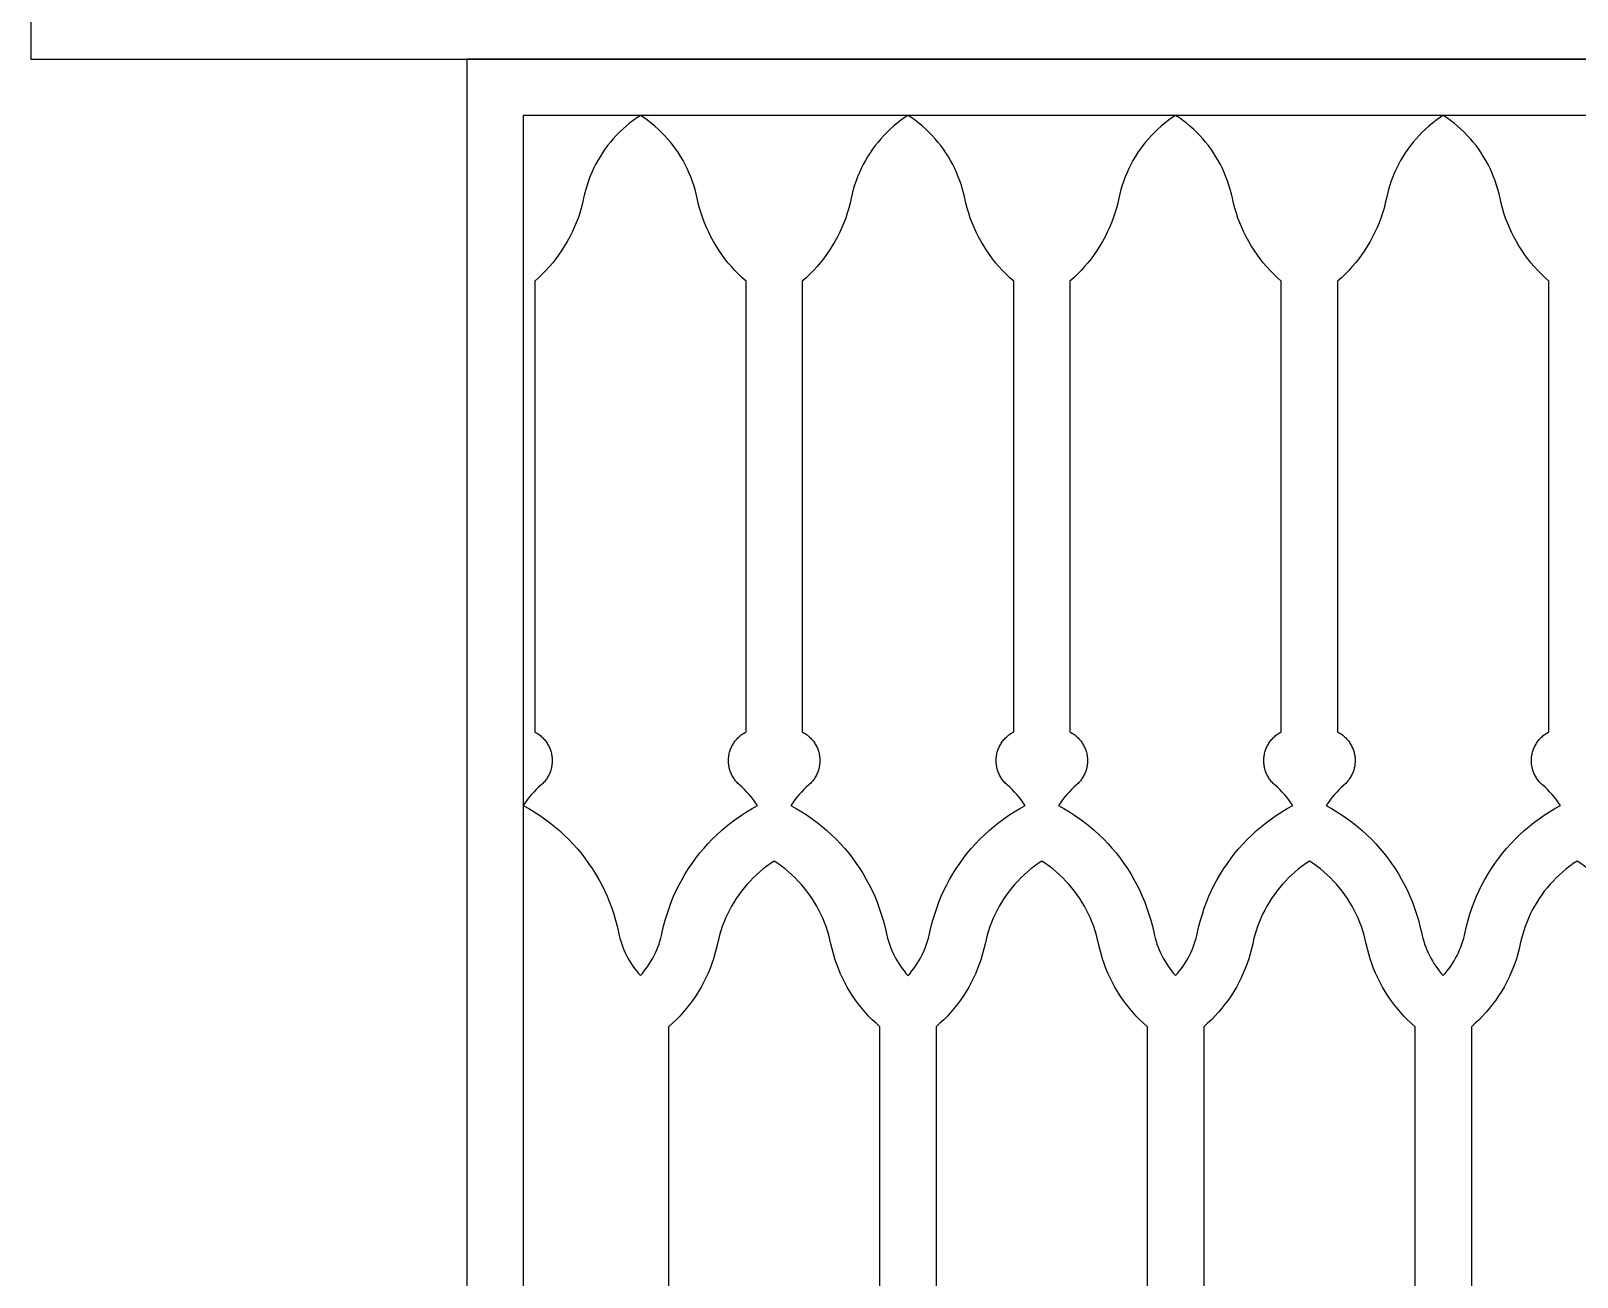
# Model space of a CAD drawing. Header units: millimetres. Extents: x 4241 to 4790, y 640 to 1600.
# Drawn here: x 4240.6 to 4515.2, y 860.8 to 1082.1 of the extents above; entities that cross this region are included whole.
import ezdxf

# ---------------------------------------------------------------- set-up
doc = ezdxf.new("R2010")
doc.units = ezdxf.units.MM
doc.layers.add('Layer 05', color=12, linetype='Continuous', true_color=0xde0000)

msp = doc.modelspace()

# ---------------------------------------------------------------- linework, layer by layer
at = {"layer": 'Layer 05'}
for points in [[(4240.62, 1077.15), (4789.85, 1077.15), (4789.85, 1600.32), (4240.62, 1600.32)], [(4318.05, 639.54), (4712.42, 639.54), (4712.42, 1077.15), (4318.05, 1077.15)], [(4328.05, 649.54), (4702.42, 649.54), (4702.42, 1067.15), (4328.05, 1067.15)]]:
    msp.add_lwpolyline(points, close=True, dxfattribs=at)
for points in [[(4348.87, 1067.15), (4348.21, 1066.7), (4347.56, 1066.24), (4346.93, 1065.75), (4346.32, 1065.24), (4345.73, 1064.71), (4345.15, 1064.16), (4344.59, 1063.59), (4344.06, 1063.01), (4343.54, 1062.4), (4343.05, 1061.78), (4342.58, 1061.14), (4342.13, 1060.48), (4341.7, 1059.81), (4341.29, 1059.12), (4340.91, 1058.42), (4340.56, 1057.71), (4340.23, 1056.99), (4339.92, 1056.25), (4339.64, 1055.51), (4339.39, 1054.76), (4339.16, 1053.99), (4338.96, 1053.22), (4338.78, 1052.45)], [(4358.95, 1052.45), (4358.77, 1053.22), (4358.57, 1053.99), (4358.34, 1054.76), (4358.09, 1055.51), (4357.81, 1056.25), (4357.5, 1056.99), (4357.17, 1057.71), (4356.82, 1058.42), (4356.44, 1059.12), (4356.03, 1059.81), (4355.61, 1060.48), (4355.16, 1061.14), (4354.68, 1061.78), (4354.19, 1062.4), (4353.67, 1063.01), (4353.14, 1063.59), (4352.58, 1064.16), (4352.01, 1064.71), (4351.41, 1065.24), (4350.8, 1065.75), (4350.17, 1066.24), (4349.53, 1066.7), (4348.87, 1067.15)], [(4396.4, 1067.15), (4395.74, 1066.7), (4395.09, 1066.24), (4394.47, 1065.75), (4393.85, 1065.24), (4393.26, 1064.71), (4392.68, 1064.16), (4392.13, 1063.59), (4391.59, 1063.01), (4391.08, 1062.4), (4390.58, 1061.78), (4390.11, 1061.14), (4389.66, 1060.48), (4389.23, 1059.81), (4388.83, 1059.12), (4388.45, 1058.42), (4388.09, 1057.71), (4387.76, 1056.99), (4387.46, 1056.25), (4387.18, 1055.51), (4386.92, 1054.76), (4386.69, 1053.99), (4386.49, 1053.22), (4386.32, 1052.45)], [(4406.48, 1052.45), (4406.31, 1053.22), (4406.11, 1053.99), (4405.88, 1054.76), (4405.62, 1055.51), (4405.34, 1056.25), (4405.04, 1056.99), (4404.71, 1057.71), (4404.35, 1058.42), (4403.97, 1059.12), (4403.57, 1059.81), (4403.14, 1060.48), (4402.69, 1061.14), (4402.22, 1061.78), (4401.72, 1062.4), (4401.21, 1063.01), (4400.67, 1063.59), (4400.12, 1064.16), (4399.54, 1064.71), (4398.95, 1065.24), (4398.34, 1065.75), (4397.71, 1066.24), (4397.06, 1066.7), (4396.4, 1067.15)], [(4443.93, 1067.15), (4443.27, 1066.7), (4442.63, 1066.24), (4442, 1065.75), (4441.39, 1065.24), (4440.79, 1064.71), (4440.22, 1064.16), (4439.66, 1063.59), (4439.13, 1063.01), (4438.61, 1062.4), (4438.12, 1061.78), (4437.64, 1061.14), (4437.19, 1060.48), (4436.77, 1059.81), (4436.36, 1059.12), (4435.98, 1058.42), (4435.63, 1057.71), (4435.3, 1056.99), (4434.99, 1056.25), (4434.71, 1055.51), (4434.46, 1054.76), (4434.23, 1053.99), (4434.03, 1053.22), (4433.85, 1052.45)], [(4454.02, 1052.45), (4453.84, 1053.22), (4453.64, 1053.99), (4453.41, 1054.76), (4453.16, 1055.51), (4452.88, 1056.25), (4452.57, 1056.99), (4452.24, 1057.71), (4451.89, 1058.42), (4451.51, 1059.12), (4451.1, 1059.81), (4450.67, 1060.48), (4450.22, 1061.14), (4449.75, 1061.78), (4449.26, 1062.4), (4448.74, 1063.01), (4448.21, 1063.59), (4447.65, 1064.16), (4447.08, 1064.71), (4446.48, 1065.24), (4445.87, 1065.75), (4445.24, 1066.24), (4444.6, 1066.7), (4443.93, 1067.15)], [(4491.47, 1067.15), (4490.81, 1066.7), (4490.16, 1066.24), (4489.53, 1065.75), (4488.92, 1065.24), (4488.33, 1064.71), (4487.75, 1064.16), (4487.2, 1063.59), (4486.66, 1063.01), (4486.15, 1062.4), (4485.65, 1061.78), (4485.18, 1061.14), (4484.73, 1060.48), (4484.3, 1059.81), (4483.9, 1059.12), (4483.52, 1058.42), (4483.16, 1057.71), (4482.83, 1056.99), (4482.53, 1056.25), (4482.24, 1055.51), (4481.99, 1054.76), (4481.76, 1053.99), (4481.56, 1053.22), (4481.38, 1052.45)], [(4501.55, 1052.45), (4501.38, 1053.22), (4501.18, 1053.99), (4500.95, 1054.76), (4500.69, 1055.51), (4500.41, 1056.25), (4500.11, 1056.99), (4499.78, 1057.71), (4499.42, 1058.42), (4499.04, 1059.12), (4498.64, 1059.81), (4498.21, 1060.48), (4497.76, 1061.14), (4497.29, 1061.78), (4496.79, 1062.4), (4496.28, 1063.01), (4495.74, 1063.59), (4495.18, 1064.16), (4494.61, 1064.71), (4494.02, 1065.24), (4493.4, 1065.75), (4492.77, 1066.24), (4492.13, 1066.7), (4491.47, 1067.15)], [(4338.78, 1052.45), (4338.58, 1051.55), (4338.35, 1050.67), (4338.09, 1049.79), (4337.79, 1048.92), (4337.47, 1048.06), (4337.12, 1047.22), (4336.74, 1046.38), (4336.33, 1045.56), (4335.89, 1044.76), (4335.42, 1043.97), (4334.93, 1043.2), (4334.41, 1042.44), (4333.87, 1041.7), (4333.3, 1040.99), (4332.7, 1040.29), (4332.09, 1039.61), (4331.45, 1038.96), (4330.78, 1038.32), (4330.1, 1037.71)], [(4367.63, 1037.71), (4366.95, 1038.32), (4366.29, 1038.96), (4365.65, 1039.61), (4365.03, 1040.29), (4364.43, 1040.99), (4363.86, 1041.7), (4363.32, 1042.44), (4362.8, 1043.2), (4362.31, 1043.97), (4361.84, 1044.76), (4361.41, 1045.56), (4361, 1046.38), (4360.62, 1047.22), (4360.26, 1048.06), (4359.94, 1048.92), (4359.65, 1049.79), (4359.38, 1050.67), (4359.15, 1051.55), (4358.95, 1052.45)], [(4386.32, 1052.45), (4386.11, 1051.55), (4385.88, 1050.67), (4385.62, 1049.79), (4385.33, 1048.92), (4385, 1048.06), (4384.65, 1047.22), (4384.27, 1046.38), (4383.86, 1045.56), (4383.42, 1044.76), (4382.96, 1043.97), (4382.46, 1043.2), (4381.95, 1042.44), (4381.4, 1041.7), (4380.83, 1040.99), (4380.24, 1040.29), (4379.62, 1039.61), (4378.98, 1038.96), (4378.32, 1038.32), (4377.63, 1037.71)], [(4415.17, 1037.71), (4414.48, 1038.32), (4413.82, 1038.96), (4413.18, 1039.61), (4412.56, 1040.29), (4411.97, 1040.99), (4411.4, 1041.7), (4410.85, 1042.44), (4410.34, 1043.2), (4409.84, 1043.97), (4409.38, 1044.76), (4408.94, 1045.56), (4408.53, 1046.38), (4408.15, 1047.22), (4407.8, 1048.06), (4407.47, 1048.92), (4407.18, 1049.79), (4406.92, 1050.67), (4406.69, 1051.55), (4406.48, 1052.45)], [(4433.85, 1052.45), (4433.65, 1051.55), (4433.42, 1050.67), (4433.15, 1049.79), (4432.86, 1048.92), (4432.54, 1048.06), (4432.19, 1047.22), (4431.8, 1046.38), (4431.39, 1045.56), (4430.96, 1044.76), (4430.49, 1043.97), (4430, 1043.2), (4429.48, 1042.44), (4428.94, 1041.7), (4428.37, 1040.99), (4427.77, 1040.29), (4427.16, 1039.61), (4426.51, 1038.96), (4425.85, 1038.32), (4425.17, 1037.71)], [(4462.7, 1037.71), (4462.02, 1038.32), (4461.35, 1038.96), (4460.71, 1039.61), (4460.1, 1040.29), (4459.5, 1040.99), (4458.93, 1041.7), (4458.39, 1042.44), (4457.87, 1043.2), (4457.38, 1043.97), (4456.91, 1044.76), (4456.47, 1045.56), (4456.06, 1046.38), (4455.68, 1047.22), (4455.33, 1048.06), (4455.01, 1048.92), (4454.72, 1049.79), (4454.45, 1050.67), (4454.22, 1051.55), (4454.02, 1052.45)], [(4481.38, 1052.45), (4481.18, 1051.55), (4480.95, 1050.67), (4480.69, 1049.79), (4480.39, 1048.92), (4480.07, 1048.06), (4479.72, 1047.22), (4479.34, 1046.38), (4478.93, 1045.56), (4478.49, 1044.76), (4478.03, 1043.97), (4477.53, 1043.2), (4477.01, 1042.44), (4476.47, 1041.7), (4475.9, 1040.99), (4475.31, 1040.29), (4474.69, 1039.61), (4474.05, 1038.96), (4473.39, 1038.32), (4472.7, 1037.71)], [(4510.24, 1037.71), (4509.55, 1038.32), (4508.89, 1038.96), (4508.25, 1039.61), (4507.63, 1040.29), (4507.04, 1040.99), (4506.47, 1041.7), (4505.92, 1042.44), (4505.4, 1043.2), (4504.91, 1043.97), (4504.45, 1044.76), (4504.01, 1045.56), (4503.6, 1046.38), (4503.22, 1047.22), (4502.87, 1048.06), (4502.54, 1048.92), (4502.25, 1049.79), (4501.99, 1050.67), (4501.75, 1051.55), (4501.55, 1052.45)], [(4330.1, 1037.71), (4330.1, 997.68), (4330.1, 957.65)], [(4367.63, 957.65), (4367.63, 997.68), (4367.63, 1037.71)], [(4377.63, 1037.71), (4377.63, 997.68), (4377.63, 957.65)], [(4415.17, 957.65), (4415.17, 997.68), (4415.17, 1037.71)], [(4425.17, 1037.71), (4425.17, 997.68), (4425.17, 957.65)], [(4462.7, 957.65), (4462.7, 997.68), (4462.7, 1037.71)], [(4472.7, 1037.71), (4472.7, 997.68), (4472.7, 957.65)], [(4510.24, 957.65), (4510.24, 997.68), (4510.24, 1037.71)], [(4330.1, 957.65), (4330.27, 957.56), (4330.45, 957.46), (4330.62, 957.35), (4330.78, 957.24), (4330.94, 957.12), (4331.1, 957), (4331.25, 956.87), (4331.4, 956.74), (4331.54, 956.6), (4331.68, 956.45), (4331.82, 956.31), (4331.94, 956.15), (4332.07, 956), (4332.18, 955.83), (4332.29, 955.67), (4332.4, 955.5), (4332.5, 955.33), (4332.59, 955.15), (4332.68, 954.97), (4332.76, 954.79), (4332.84, 954.6), (4332.9, 954.42), (4332.97, 954.23), (4333.02, 954.04), (4333.07, 953.84), (4333.11, 953.65), (4333.14, 953.45), (4333.17, 953.25), (4333.19, 953.06), (4333.21, 952.86), (4333.21, 952.66), (4333.21, 952.46), (4333.21, 952.26), (4333.19, 952.06), (4333.17, 951.86), (4333.14, 951.66), (4333.11, 951.47), (4333.07, 951.27), (4333.02, 951.08), (4332.96, 950.89), (4332.9, 950.7), (4332.84, 950.51), (4332.76, 950.33), (4332.68, 950.14), (4332.59, 949.96), (4332.5, 949.79), (4332.4, 949.62), (4332.29, 949.45), (4332.18, 949.28), (4332.06, 949.12), (4331.94, 948.96), (4331.81, 948.81), (4331.68, 948.66), (4331.54, 948.52), (4331.4, 948.38), (4331.25, 948.25)], [(4366.48, 948.25), (4366.33, 948.38), (4366.19, 948.52), (4366.05, 948.66), (4365.92, 948.81), (4365.79, 948.96), (4365.67, 949.12), (4365.55, 949.28), (4365.44, 949.45), (4365.33, 949.62), (4365.23, 949.79), (4365.14, 949.96), (4365.05, 950.14), (4364.97, 950.33), (4364.9, 950.51), (4364.83, 950.7), (4364.77, 950.89), (4364.71, 951.08), (4364.66, 951.27), (4364.62, 951.47), (4364.59, 951.66), (4364.56, 951.86), (4364.54, 952.06), (4364.53, 952.26), (4364.52, 952.46), (4364.52, 952.66), (4364.53, 952.86), (4364.54, 953.06), (4364.56, 953.25), (4364.59, 953.45), (4364.62, 953.65), (4364.66, 953.84), (4364.71, 954.04), (4364.77, 954.23), (4364.83, 954.42), (4364.9, 954.6), (4364.97, 954.79), (4365.05, 954.97), (4365.14, 955.15), (4365.23, 955.33), (4365.33, 955.5), (4365.44, 955.67), (4365.55, 955.83), (4365.67, 956), (4365.79, 956.15), (4365.92, 956.31), (4366.05, 956.45), (4366.19, 956.6), (4366.33, 956.74), (4366.48, 956.87), (4366.63, 957), (4366.79, 957.12), (4366.95, 957.24), (4367.12, 957.35), (4367.28, 957.46), (4367.46, 957.56), (4367.63, 957.65)], [(4377.63, 957.65), (4377.81, 957.56), (4377.98, 957.46), (4378.15, 957.35), (4378.32, 957.24), (4378.48, 957.12), (4378.63, 957), (4378.79, 956.87), (4378.93, 956.74), (4379.08, 956.6), (4379.22, 956.45), (4379.35, 956.31), (4379.48, 956.15), (4379.6, 956), (4379.72, 955.83), (4379.83, 955.67), (4379.93, 955.5), (4380.03, 955.33), (4380.13, 955.15), (4380.21, 954.97), (4380.3, 954.79), (4380.37, 954.6), (4380.44, 954.42), (4380.5, 954.23), (4380.55, 954.04), (4380.6, 953.84), (4380.64, 953.65), (4380.68, 953.45), (4380.71, 953.25), (4380.73, 953.06), (4380.74, 952.86), (4380.75, 952.66), (4380.75, 952.46), (4380.74, 952.26), (4380.73, 952.06), (4380.71, 951.86), (4380.68, 951.66), (4380.64, 951.47), (4380.6, 951.27), (4380.55, 951.08), (4380.5, 950.89), (4380.44, 950.7), (4380.37, 950.51), (4380.29, 950.33), (4380.21, 950.14), (4380.13, 949.96), (4380.03, 949.79), (4379.93, 949.62), (4379.83, 949.45), (4379.72, 949.28), (4379.6, 949.12), (4379.48, 948.96), (4379.35, 948.81), (4379.22, 948.66), (4379.08, 948.52), (4378.93, 948.38), (4378.79, 948.25)], [(4414.02, 948.25), (4413.87, 948.38), (4413.72, 948.52), (4413.59, 948.66), (4413.45, 948.81), (4413.32, 948.96), (4413.2, 949.12), (4413.08, 949.28), (4412.97, 949.45), (4412.87, 949.62), (4412.77, 949.79), (4412.67, 949.96), (4412.59, 950.14), (4412.51, 950.33), (4412.43, 950.51), (4412.36, 950.7), (4412.3, 950.89), (4412.25, 951.08), (4412.2, 951.27), (4412.16, 951.47), (4412.12, 951.66), (4412.09, 951.86), (4412.07, 952.06), (4412.06, 952.26), (4412.05, 952.46), (4412.05, 952.66), (4412.06, 952.86), (4412.07, 953.06), (4412.09, 953.25), (4412.12, 953.45), (4412.16, 953.65), (4412.2, 953.84), (4412.25, 954.04), (4412.3, 954.23), (4412.36, 954.42), (4412.43, 954.6), (4412.51, 954.79), (4412.59, 954.97), (4412.67, 955.15), (4412.77, 955.33), (4412.87, 955.5), (4412.97, 955.67), (4413.08, 955.83), (4413.2, 956), (4413.32, 956.15), (4413.45, 956.31), (4413.58, 956.45), (4413.72, 956.6), (4413.87, 956.74), (4414.01, 956.87), (4414.17, 957), (4414.32, 957.12), (4414.48, 957.24), (4414.65, 957.35), (4414.82, 957.46), (4414.99, 957.56), (4415.17, 957.65)], [(4425.17, 957.65), (4425.34, 957.56), (4425.52, 957.46), (4425.68, 957.35), (4425.85, 957.24), (4426.01, 957.12), (4426.17, 957), (4426.32, 956.87), (4426.47, 956.74), (4426.61, 956.6), (4426.75, 956.45), (4426.88, 956.31), (4427.01, 956.15), (4427.13, 956), (4427.25, 955.83), (4427.36, 955.67), (4427.47, 955.5), (4427.57, 955.33), (4427.66, 955.15), (4427.75, 954.97), (4427.83, 954.79), (4427.9, 954.6), (4427.97, 954.42), (4428.03, 954.23), (4428.09, 954.04), (4428.14, 953.84), (4428.18, 953.65), (4428.21, 953.45), (4428.24, 953.25), (4428.26, 953.06), (4428.27, 952.86), (4428.28, 952.66), (4428.28, 952.46), (4428.27, 952.26), (4428.26, 952.06), (4428.24, 951.86), (4428.21, 951.66), (4428.18, 951.47), (4428.14, 951.27), (4428.09, 951.08), (4428.03, 950.89), (4427.97, 950.7), (4427.9, 950.51), (4427.83, 950.33), (4427.75, 950.14), (4427.66, 949.96), (4427.57, 949.79), (4427.47, 949.62), (4427.36, 949.45), (4427.25, 949.28), (4427.13, 949.12), (4427.01, 948.96), (4426.88, 948.81), (4426.75, 948.66), (4426.61, 948.52), (4426.47, 948.38), (4426.32, 948.25)], [(4461.55, 948.25), (4461.4, 948.38), (4461.26, 948.52), (4461.12, 948.66), (4460.99, 948.81), (4460.86, 948.96), (4460.74, 949.12), (4460.62, 949.28), (4460.51, 949.45), (4460.4, 949.62), (4460.3, 949.79), (4460.21, 949.96), (4460.12, 950.14), (4460.04, 950.33), (4459.97, 950.51), (4459.9, 950.7), (4459.84, 950.89), (4459.78, 951.08), (4459.73, 951.27), (4459.69, 951.47), (4459.66, 951.66), (4459.63, 951.86), (4459.61, 952.06), (4459.59, 952.26), (4459.59, 952.46), (4459.59, 952.66), (4459.59, 952.86), (4459.61, 953.06), (4459.63, 953.25), (4459.66, 953.45), (4459.69, 953.65), (4459.73, 953.84), (4459.78, 954.04), (4459.84, 954.23), (4459.9, 954.42), (4459.96, 954.6), (4460.04, 954.79), (4460.12, 954.97), (4460.21, 955.15), (4460.3, 955.33), (4460.4, 955.5), (4460.51, 955.67), (4460.62, 955.83), (4460.73, 956), (4460.86, 956.15), (4460.99, 956.31), (4461.12, 956.45), (4461.26, 956.6), (4461.4, 956.74), (4461.55, 956.87), (4461.7, 957), (4461.86, 957.12), (4462.02, 957.24), (4462.18, 957.35), (4462.35, 957.46), (4462.53, 957.56), (4462.7, 957.65)], [(4472.7, 957.65), (4472.88, 957.56), (4473.05, 957.46), (4473.22, 957.35), (4473.38, 957.24), (4473.55, 957.12), (4473.7, 957), (4473.85, 956.87), (4474, 956.74), (4474.15, 956.6), (4474.28, 956.45), (4474.42, 956.31), (4474.55, 956.15), (4474.67, 956), (4474.79, 955.83), (4474.9, 955.67), (4475, 955.5), (4475.1, 955.33), (4475.2, 955.15), (4475.28, 954.97), (4475.36, 954.79), (4475.44, 954.6), (4475.51, 954.42), (4475.57, 954.23), (4475.62, 954.04), (4475.67, 953.84), (4475.71, 953.65), (4475.75, 953.45), (4475.77, 953.25), (4475.8, 953.06), (4475.81, 952.86), (4475.82, 952.66), (4475.82, 952.46), (4475.81, 952.26), (4475.79, 952.06), (4475.77, 951.86), (4475.75, 951.66), (4475.71, 951.47), (4475.67, 951.27), (4475.62, 951.08), (4475.57, 950.89), (4475.51, 950.7), (4475.44, 950.51), (4475.36, 950.33), (4475.28, 950.14), (4475.19, 949.96), (4475.1, 949.79), (4475, 949.62), (4474.9, 949.45), (4474.78, 949.28), (4474.67, 949.12), (4474.54, 948.96), (4474.42, 948.81), (4474.28, 948.66), (4474.14, 948.52), (4474, 948.38), (4473.85, 948.25)], [(4509.08, 948.25), (4508.94, 948.38), (4508.79, 948.52), (4508.65, 948.66), (4508.52, 948.81), (4508.39, 948.96), (4508.27, 949.12), (4508.15, 949.28), (4508.04, 949.45), (4507.94, 949.62), (4507.84, 949.79), (4507.74, 949.96), (4507.66, 950.14), (4507.57, 950.33), (4507.5, 950.51), (4507.43, 950.7), (4507.37, 950.89), (4507.32, 951.08), (4507.27, 951.27), (4507.23, 951.47), (4507.19, 951.66), (4507.16, 951.86), (4507.14, 952.06), (4507.13, 952.26), (4507.12, 952.46), (4507.12, 952.66), (4507.13, 952.86), (4507.14, 953.06), (4507.16, 953.25), (4507.19, 953.45), (4507.23, 953.65), (4507.27, 953.84), (4507.31, 954.04), (4507.37, 954.23), (4507.43, 954.42), (4507.5, 954.6), (4507.57, 954.79), (4507.65, 954.97), (4507.74, 955.15), (4507.84, 955.33), (4507.94, 955.5), (4508.04, 955.67), (4508.15, 955.83), (4508.27, 956), (4508.39, 956.15), (4508.52, 956.31), (4508.65, 956.45), (4508.79, 956.6), (4508.93, 956.74), (4509.08, 956.87), (4509.24, 957), (4509.39, 957.12), (4509.55, 957.24), (4509.72, 957.35), (4509.89, 957.46), (4510.06, 957.56), (4510.24, 957.65)], [(4331.25, 948.25), (4330.8, 947.84), (4330.36, 947.41), (4329.93, 946.98), (4329.53, 946.52), (4329.13, 946.06), (4328.75, 945.58), (4328.39, 945.09), (4328.05, 944.58)], [(4369.68, 944.58), (4369.34, 945.09), (4368.98, 945.58), (4368.6, 946.06), (4368.21, 946.52), (4367.8, 946.98), (4367.37, 947.41), (4366.93, 947.84), (4366.48, 948.25)], [(4378.79, 948.25), (4378.33, 947.84), (4377.89, 947.41), (4377.47, 946.98), (4377.06, 946.52), (4376.67, 946.06), (4376.29, 945.58), (4375.93, 945.09), (4375.58, 944.58)], [(4417.22, 944.58), (4416.87, 945.09), (4416.51, 945.58), (4416.13, 946.06), (4415.74, 946.52), (4415.33, 946.98), (4414.91, 947.41), (4414.47, 947.84), (4414.02, 948.25)], [(4426.32, 948.25), (4425.87, 947.84), (4425.43, 947.41), (4425, 946.98), (4424.59, 946.52), (4424.2, 946.06), (4423.82, 945.58), (4423.46, 945.09), (4423.12, 944.58)], [(4464.75, 944.58), (4464.41, 945.09), (4464.05, 945.58), (4463.67, 946.06), (4463.28, 946.52), (4462.87, 946.98), (4462.44, 947.41), (4462, 947.84), (4461.55, 948.25)], [(4473.85, 948.25), (4473.4, 947.84), (4472.96, 947.41), (4472.54, 946.98), (4472.13, 946.52), (4471.73, 946.06), (4471.36, 945.58), (4471, 945.09), (4470.65, 944.58)], [(4512.29, 944.58), (4511.94, 945.09), (4511.58, 945.58), (4511.2, 946.06), (4510.81, 946.52), (4510.4, 946.98), (4509.98, 947.41), (4509.54, 947.84), (4509.08, 948.25)], [(4328.05, 944.58), (4329.03, 944.04), (4329.99, 943.47), (4330.93, 942.86), (4331.85, 942.23), (4332.75, 941.56), (4333.63, 940.86), (4334.48, 940.14), (4335.3, 939.38), (4336.1, 938.6), (4336.88, 937.79), (4337.62, 936.96), (4338.34, 936.1), (4339.03, 935.21), (4339.68, 934.31), (4340.31, 933.38), (4340.91, 932.43), (4341.47, 931.47), (4342, 930.48), (4342.49, 929.48), (4342.95, 928.46), (4343.38, 927.42), (4343.77, 926.37), (4344.13, 925.31), (4344.44, 924.24), (4344.73, 923.16), (4344.97, 922.07)], [(4352.76, 922.07), (4353, 923.16), (4353.29, 924.24), (4353.61, 925.31), (4353.96, 926.37), (4354.35, 927.42), (4354.78, 928.46), (4355.24, 929.48), (4355.74, 930.48), (4356.27, 931.47), (4356.83, 932.43), (4357.42, 933.38), (4358.05, 934.31), (4358.7, 935.21), (4359.39, 936.1), (4360.11, 936.96), (4360.85, 937.79), (4361.63, 938.6), (4362.43, 939.38), (4363.25, 940.14), (4364.11, 940.86), (4364.98, 941.56), (4365.88, 942.23), (4366.8, 942.86), (4367.74, 943.47), (4368.7, 944.04), (4369.68, 944.58)], [(4375.58, 944.58), (4376.56, 944.04), (4377.52, 943.47), (4378.47, 942.86), (4379.39, 942.23), (4380.29, 941.56), (4381.16, 940.86), (4382.01, 940.14), (4382.84, 939.38), (4383.64, 938.6), (4384.41, 937.79), (4385.16, 936.96), (4385.87, 936.1), (4386.56, 935.21), (4387.22, 934.31), (4387.84, 933.38), (4388.44, 932.43), (4389, 931.47), (4389.53, 930.48), (4390.03, 929.48), (4390.49, 928.46), (4390.91, 927.42), (4391.3, 926.37), (4391.66, 925.31), (4391.98, 924.24), (4392.26, 923.16), (4392.51, 922.07)], [(4400.29, 922.07), (4400.54, 923.16), (4400.82, 924.24), (4401.14, 925.31), (4401.5, 926.37), (4401.89, 927.42), (4402.31, 928.46), (4402.78, 929.48), (4403.27, 930.48), (4403.8, 931.47), (4404.36, 932.43), (4404.96, 933.38), (4405.58, 934.31), (4406.24, 935.21), (4406.93, 936.1), (4407.64, 936.96), (4408.39, 937.79), (4409.16, 938.6), (4409.96, 939.38), (4410.79, 940.14), (4411.64, 940.86), (4412.52, 941.56), (4413.41, 942.23), (4414.33, 942.86), (4415.28, 943.47), (4416.24, 944.04), (4417.22, 944.58)], [(4423.12, 944.58), (4424.1, 944.04), (4425.06, 943.47), (4426, 942.86), (4426.92, 942.23), (4427.82, 941.56), (4428.69, 940.86), (4429.55, 940.14), (4430.37, 939.38), (4431.17, 938.6), (4431.95, 937.79), (4432.69, 936.96), (4433.41, 936.1), (4434.1, 935.21), (4434.75, 934.31), (4435.38, 933.38), (4435.97, 932.43), (4436.54, 931.47), (4437.06, 930.48), (4437.56, 929.48), (4438.02, 928.46), (4438.45, 927.42), (4438.84, 926.37), (4439.19, 925.31), (4439.51, 924.24), (4439.8, 923.16), (4440.04, 922.07)], [(4447.83, 922.07), (4448.07, 923.16), (4448.36, 924.24), (4448.68, 925.31), (4449.03, 926.37), (4449.42, 927.42), (4449.85, 928.46), (4450.31, 929.48), (4450.8, 930.48), (4451.33, 931.47), (4451.9, 932.43), (4452.49, 933.38), (4453.12, 934.31), (4453.77, 935.21), (4454.46, 936.1), (4455.18, 936.96), (4455.92, 937.79), (4456.7, 938.6), (4457.5, 939.38), (4458.32, 940.14), (4459.17, 940.86), (4460.05, 941.56), (4460.95, 942.23), (4461.87, 942.86), (4462.81, 943.47), (4463.77, 944.04), (4464.75, 944.58)], [(4470.65, 944.58), (4471.63, 944.04), (4472.59, 943.47), (4473.53, 942.86), (4474.46, 942.23), (4475.35, 941.56), (4476.23, 940.86), (4477.08, 940.14), (4477.91, 939.38), (4478.71, 938.6), (4479.48, 937.79), (4480.23, 936.96), (4480.94, 936.1), (4481.63, 935.21), (4482.29, 934.31), (4482.91, 933.38), (4483.51, 932.43), (4484.07, 931.47), (4484.6, 930.48), (4485.09, 929.48), (4485.55, 928.46), (4485.98, 927.42), (4486.37, 926.37), (4486.73, 925.31), (4487.05, 924.24), (4487.33, 923.16), (4487.58, 922.07)], [(4495.36, 922.07), (4495.61, 923.16), (4495.89, 924.24), (4496.21, 925.31), (4496.56, 926.37), (4496.96, 927.42), (4497.38, 928.46), (4497.84, 929.48), (4498.34, 930.48), (4498.87, 931.47), (4499.43, 932.43), (4500.02, 933.38), (4500.65, 934.31), (4501.31, 935.21), (4501.99, 936.1), (4502.71, 936.96), (4503.46, 937.79), (4504.23, 938.6), (4505.03, 939.38), (4505.86, 940.14), (4506.71, 940.86), (4507.58, 941.56), (4508.48, 942.23), (4509.4, 942.86), (4510.34, 943.47), (4511.31, 944.04), (4512.29, 944.58)], [(4372.63, 934.73), (4371.97, 934.29), (4371.33, 933.82), (4370.7, 933.34), (4370.09, 932.83), (4369.49, 932.3), (4368.92, 931.75), (4368.36, 931.18), (4367.83, 930.59), (4367.31, 929.98), (4366.82, 929.36), (4366.34, 928.72), (4365.89, 928.06), (4365.47, 927.39), (4365.06, 926.71), (4364.68, 926.01), (4364.33, 925.3), (4364, 924.57), (4363.69, 923.84), (4363.41, 923.09), (4363.16, 922.34), (4362.93, 921.58), (4362.72, 920.81), (4362.55, 920.03)], [(4382.72, 920.03), (4382.54, 920.81), (4382.34, 921.58), (4382.11, 922.34), (4381.86, 923.09), (4381.58, 923.84), (4381.27, 924.57), (4380.94, 925.3), (4380.58, 926.01), (4380.2, 926.71), (4379.8, 927.39), (4379.37, 928.06), (4378.92, 928.72), (4378.45, 929.36), (4377.96, 929.98), (4377.44, 930.59), (4376.91, 931.18), (4376.35, 931.75), (4375.77, 932.3), (4375.18, 932.83), (4374.57, 933.34), (4373.94, 933.82), (4373.29, 934.29), (4372.63, 934.73)], [(4420.17, 934.73), (4419.51, 934.29), (4418.86, 933.82), (4418.23, 933.34), (4417.62, 932.83), (4417.03, 932.3), (4416.45, 931.75), (4415.9, 931.18), (4415.36, 930.59), (4414.84, 929.98), (4414.35, 929.36), (4413.88, 928.72), (4413.43, 928.06), (4413, 927.39), (4412.6, 926.71), (4412.22, 926.01), (4411.86, 925.3), (4411.53, 924.57), (4411.22, 923.84), (4410.94, 923.09), (4410.69, 922.34), (4410.46, 921.58), (4410.26, 920.81), (4410.08, 920.03)], [(4430.25, 920.03), (4430.08, 920.81), (4429.87, 921.58), (4429.65, 922.34), (4429.39, 923.09), (4429.11, 923.84), (4428.81, 924.57), (4428.47, 925.3), (4428.12, 926.01), (4427.74, 926.71), (4427.33, 927.39), (4426.91, 928.06), (4426.46, 928.72), (4425.99, 929.36), (4425.49, 929.98), (4424.98, 930.59), (4424.44, 931.18), (4423.88, 931.75), (4423.31, 932.3), (4422.71, 932.83), (4422.1, 933.34), (4421.47, 933.82), (4420.83, 934.29), (4420.17, 934.73)], [(4467.7, 934.73), (4467.04, 934.29), (4466.4, 933.82), (4465.77, 933.34), (4465.15, 932.83), (4464.56, 932.3), (4463.99, 931.75), (4463.43, 931.18), (4462.89, 930.59), (4462.38, 929.98), (4461.88, 929.36), (4461.41, 928.72), (4460.96, 928.06), (4460.53, 927.39), (4460.13, 926.71), (4459.75, 926.01), (4459.39, 925.3), (4459.06, 924.57), (4458.76, 923.84), (4458.48, 923.09), (4458.22, 922.34), (4458, 921.58), (4457.79, 920.81), (4457.62, 920.03)], [(4477.79, 920.03), (4477.61, 920.81), (4477.41, 921.58), (4477.18, 922.34), (4476.93, 923.09), (4476.65, 923.84), (4476.34, 924.57), (4476.01, 925.3), (4475.65, 926.01), (4475.27, 926.71), (4474.87, 927.39), (4474.44, 928.06), (4473.99, 928.72), (4473.52, 929.36), (4473.02, 929.98), (4472.51, 930.59), (4471.97, 931.18), (4471.42, 931.75), (4470.84, 932.3), (4470.25, 932.83), (4469.64, 933.34), (4469.01, 933.82), (4468.36, 934.29), (4467.7, 934.73)], [(4515.24, 934.73), (4514.57, 934.29), (4513.93, 933.82), (4513.3, 933.34), (4512.69, 932.83), (4512.09, 932.3), (4511.52, 931.75), (4510.96, 931.18), (4510.43, 930.59), (4509.91, 929.98), (4509.42, 929.36), (4508.95, 928.72), (4508.5, 928.06), (4508.07, 927.39), (4507.66, 926.71), (4507.28, 926.01), (4506.93, 925.3), (4506.6, 924.57), (4506.29, 923.84), (4506.01, 923.09), (4505.76, 922.34), (4505.53, 921.58), (4505.33, 920.81), (4505.15, 920.03)], [(4525.32, 920.03), (4525.14, 920.81), (4524.94, 921.58), (4524.71, 922.34), (4524.46, 923.09), (4524.18, 923.84), (4523.87, 924.57), (4523.54, 925.3), (4523.19, 926.01), (4522.81, 926.71), (4522.4, 927.39), (4521.98, 928.06), (4521.53, 928.72), (4521.05, 929.36), (4520.56, 929.98), (4520.04, 930.59), (4519.51, 931.18), (4518.95, 931.75), (4518.38, 932.3), (4517.78, 932.83), (4517.17, 933.34), (4516.54, 933.82), (4515.9, 934.29), (4515.24, 934.73)], [(4344.97, 922.07), (4345.09, 921.53), (4345.23, 921.01), (4345.38, 920.48), (4345.56, 919.97), (4345.75, 919.45), (4345.95, 918.95), (4346.17, 918.45), (4346.41, 917.96), (4346.66, 917.48), (4346.93, 917), (4347.22, 916.54), (4347.52, 916.08), (4347.84, 915.64), (4348.16, 915.2), (4348.51, 914.78), (4348.87, 914.37)], [(4348.87, 914.37), (4349.22, 914.78), (4349.57, 915.2), (4349.9, 915.64), (4350.21, 916.08), (4350.51, 916.54), (4350.8, 917), (4351.07, 917.48), (4351.32, 917.96), (4351.56, 918.45), (4351.78, 918.95), (4351.99, 919.45), (4352.18, 919.97), (4352.35, 920.48), (4352.5, 921.01), (4352.64, 921.53), (4352.76, 922.07)], [(4362.55, 920.03), (4362.35, 919.14), (4362.12, 918.25), (4361.85, 917.37), (4361.56, 916.51), (4361.24, 915.65), (4360.88, 914.8), (4360.5, 913.97), (4360.09, 913.15), (4359.66, 912.34), (4359.19, 911.55), (4358.7, 910.78), (4358.18, 910.03), (4357.63, 909.29), (4357.07, 908.57), (4356.47, 907.87), (4355.85, 907.2), (4355.21, 906.54), (4354.55, 905.91), (4353.87, 905.3)], [(4391.4, 905.3), (4390.72, 905.91), (4390.05, 906.54), (4389.41, 907.2), (4388.8, 907.87), (4388.2, 908.57), (4387.63, 909.29), (4387.09, 910.03), (4386.57, 910.78), (4386.08, 911.55), (4385.61, 912.34), (4385.17, 913.15), (4384.76, 913.97), (4384.38, 914.8), (4384.03, 915.65), (4383.71, 916.51), (4383.41, 917.37), (4383.15, 918.25), (4382.92, 919.14), (4382.72, 920.03)], [(4392.51, 922.07), (4392.63, 921.53), (4392.76, 921.01), (4392.92, 920.48), (4393.09, 919.97), (4393.28, 919.45), (4393.48, 918.95), (4393.71, 918.45), (4393.94, 917.96), (4394.2, 917.48), (4394.47, 917), (4394.75, 916.54), (4395.05, 916.08), (4395.37, 915.64), (4395.7, 915.2), (4396.04, 914.78), (4396.4, 914.37)], [(4396.4, 914.37), (4396.76, 914.78), (4397.1, 915.2), (4397.43, 915.64), (4397.75, 916.08), (4398.05, 916.54), (4398.33, 917), (4398.6, 917.48), (4398.86, 917.96), (4399.09, 918.45), (4399.32, 918.95), (4399.52, 919.45), (4399.71, 919.97), (4399.88, 920.48), (4400.04, 921.01), (4400.17, 921.53), (4400.29, 922.07)], [(4410.08, 920.03), (4409.88, 919.14), (4409.65, 918.25), (4409.39, 917.37), (4409.09, 916.51), (4408.77, 915.65), (4408.42, 914.8), (4408.04, 913.97), (4407.63, 913.15), (4407.19, 912.34), (4406.72, 911.55), (4406.23, 910.78), (4405.71, 910.03), (4405.17, 909.29), (4404.6, 908.57), (4404.01, 907.87), (4403.39, 907.2), (4402.75, 906.54), (4402.08, 905.91), (4401.4, 905.3)], [(4438.93, 905.3), (4438.25, 905.91), (4437.59, 906.54), (4436.95, 907.2), (4436.33, 907.87), (4435.74, 908.57), (4435.17, 909.29), (4434.62, 910.03), (4434.1, 910.78), (4433.61, 911.55), (4433.15, 912.34), (4432.71, 913.15), (4432.3, 913.97), (4431.92, 914.8), (4431.56, 915.65), (4431.24, 916.51), (4430.95, 917.37), (4430.69, 918.25), (4430.45, 919.14), (4430.25, 920.03)], [(4440.04, 922.07), (4440.16, 921.53), (4440.3, 921.01), (4440.45, 920.48), (4440.62, 919.97), (4440.81, 919.45), (4441.02, 918.95), (4441.24, 918.45), (4441.48, 917.96), (4441.73, 917.48), (4442, 917), (4442.29, 916.54), (4442.59, 916.08), (4442.9, 915.64), (4443.23, 915.2), (4443.58, 914.78), (4443.93, 914.37)], [(4443.93, 914.37), (4444.29, 914.78), (4444.64, 915.2), (4444.97, 915.64), (4445.28, 916.08), (4445.58, 916.54), (4445.87, 917), (4446.14, 917.48), (4446.39, 917.96), (4446.63, 918.45), (4446.85, 918.95), (4447.06, 919.45), (4447.24, 919.97), (4447.42, 920.48), (4447.57, 921.01), (4447.71, 921.53), (4447.83, 922.07)], [(4457.62, 920.03), (4457.42, 919.14), (4457.18, 918.25), (4456.92, 917.37), (4456.63, 916.51), (4456.3, 915.65), (4455.95, 914.8), (4455.57, 913.97), (4455.16, 913.15), (4454.72, 912.34), (4454.26, 911.55), (4453.77, 910.78), (4453.25, 910.03), (4452.7, 909.29), (4452.13, 908.57), (4451.54, 907.87), (4450.92, 907.2), (4450.28, 906.54), (4449.62, 905.91), (4448.93, 905.3)], [(4486.47, 905.3), (4485.78, 905.91), (4485.12, 906.54), (4484.48, 907.2), (4483.86, 907.87), (4483.27, 908.57), (4482.7, 909.29), (4482.16, 910.03), (4481.64, 910.78), (4481.14, 911.55), (4480.68, 912.34), (4480.24, 913.15), (4479.83, 913.97), (4479.45, 914.8), (4479.1, 915.65), (4478.78, 916.51), (4478.48, 917.37), (4478.22, 918.25), (4477.99, 919.14), (4477.79, 920.03)], [(4487.58, 922.07), (4487.7, 921.53), (4487.83, 921.01), (4487.99, 920.48), (4488.16, 919.97), (4488.35, 919.45), (4488.55, 918.95), (4488.77, 918.45), (4489.01, 917.96), (4489.27, 917.48), (4489.54, 917), (4489.82, 916.54), (4490.12, 916.08), (4490.44, 915.64), (4490.77, 915.2), (4491.11, 914.78), (4491.47, 914.37)], [(4491.47, 914.37), (4491.83, 914.78), (4492.17, 915.2), (4492.5, 915.64), (4492.81, 916.08), (4493.12, 916.54), (4493.4, 917), (4493.67, 917.48), (4493.92, 917.96), (4494.16, 918.45), (4494.38, 918.95), (4494.59, 919.45), (4494.78, 919.97), (4494.95, 920.48), (4495.1, 921.01), (4495.24, 921.53), (4495.36, 922.07)], [(4505.15, 920.03), (4504.95, 919.14), (4504.72, 918.25), (4504.45, 917.37), (4504.16, 916.51), (4503.84, 915.65), (4503.49, 914.8), (4503.11, 913.97), (4502.7, 913.15), (4502.26, 912.34), (4501.79, 911.55), (4501.3, 910.78), (4500.78, 910.03), (4500.24, 909.29), (4499.67, 908.57), (4499.07, 907.87), (4498.46, 907.2), (4497.82, 906.54), (4497.15, 905.91), (4496.47, 905.3)], [(4353.87, 905.3), (4353.87, 865.27), (4353.87, 825.23)], [(4391.4, 825.23), (4391.4, 865.27), (4391.4, 905.3)], [(4401.4, 905.3), (4401.4, 865.27), (4401.4, 825.23)], [(4438.93, 825.23), (4438.93, 865.27), (4438.93, 905.3)], [(4448.93, 905.3), (4448.93, 865.27), (4448.93, 825.23)], [(4486.47, 825.23), (4486.47, 865.27), (4486.47, 905.3)], [(4496.47, 905.3), (4496.47, 865.27), (4496.47, 825.23)]]:
    msp.add_lwpolyline(points, dxfattribs=at)

doc.saveas('drawing.dxf')
